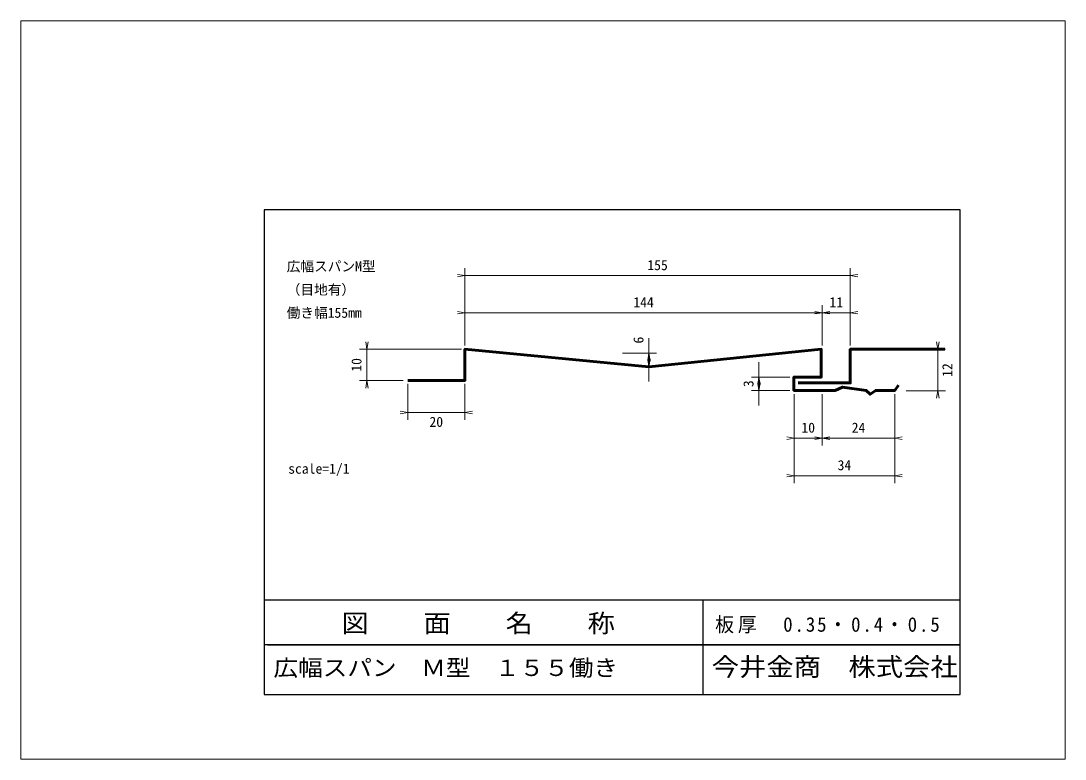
# Model space of a CAD drawing. Units: millimetres on the paper. Extents: x -210 to 210, y -148 to 148.
import ezdxf
from ezdxf.enums import TextEntityAlignment as Align

# ---------------------------------------------------------------- set-up
doc = ezdxf.new("R2010")
doc.units = ezdxf.units.MM
doc.layers.add('0-1_0', color=7, linetype='Continuous', lineweight=25)
doc.layers.add('0-2_レイヤー 1', color=7, linetype='Continuous', lineweight=13)
doc.styles.add('ＭＳ ゴシック', font='')
doc.styles.get('ＭＳ ゴシック').set_extended_font_data('MS Gothic')

# ---------------------------------------------------------------- blocks, each defined once
blk = doc.blocks.new('open_arrow')
at = {"color": 0, "linetype": 'Continuous', "lineweight": -2}
blk.add_lwpolyline([(7.5, 1.25), (0, 0), (7.5, -1.25)], dxfattribs=at)

msp = doc.modelspace()

# ---------------------------------------------------------------- linework, layer by layer
at = {"layer": '0-1_0'}
for p, q in [((167.814, -84.6), (-112.186, -84.6)), ((64.295, -84.6), (64.295, -122.387)), ((167.792, -102.553), (-112.186, -102.553)), ((-110.805, -102.553), (167.792, -102.553))]:
    msp.add_line(p, q, dxfattribs=at)
at = {"layer": '0-1_0', "lineweight": 13}
msp.add_lwpolyline([(-210, -148.5), (210, -148.5), (210, 148.5), (-210, 148.5)], close=True, dxfattribs=at)
at = {"layer": '0-1_0'}
msp.add_lwpolyline([(-112.186, -122.486), (167.814, -122.486), (167.814, 72.514), (-112.186, 72.514)], close=True, dxfattribs=at)
at = {"layer": '0-2_レイヤー 1'}
for p, q in [((-31.42, 17.964), (-31.42, 49.004)), ((123.598, 17.964), (123.598, 49.004)), ((-31.42, 46.004), (123.598, 46.004)), ((-31.42, 17.964), (-31.42, 34.1)), ((112.338, 17.964), (112.338, 34.1)), ((112.338, 17.964), (112.338, 34.1)), ((123.598, 17.964), (123.598, 34.1)), ((-31.42, 31.1), (112.338, 31.1)), ((112.338, 31.1), (123.598, 31.1)), ((42.616, 3.359), (42.616, 20.798)), ((-32.762, 16.414), (-73.8, 16.414)), ((-70.8, 3.803), (-70.8, 16.414)), ((31.941, 14.798), (45.616, 14.798)), ((123.598, 16.414), (161.835, 16.414)), ((158.835, -0.337), (158.835, 16.414)), ((42.616, 9.359), (39.616, 9.359)), ((86.863, -6.178), (86.863, 11.221)), ((99.25, 5.221), (83.863, 5.221)), ((-56.217, 3.803), (-73.8, 3.803)), ((-54.419, 2.462), (-54.419, -12.032)), ((-31.42, 2.462), (-31.42, -12.032)), ((99.25, -0.178), (83.863, -0.178)), ((101.023, -1.709), (101.023, -22.362)), ((101.023, -1.709), (101.023, -37.465)), ((112.338, -1.709), (112.338, -22.362)), ((112.338, -1.709), (112.338, -22.362)), ((141.469, -1.709), (141.469, -22.362)), ((141.469, -1.709), (141.469, -37.465)), ((146.064, -0.337), (161.835, -0.337)), ((-54.419, -9.032), (-31.42, -9.032)), ((101.023, -19.362), (112.338, -19.362)), ((112.338, -19.362), (141.469, -19.362)), ((101.023, -34.465), (141.469, -34.465))]:
    msp.add_line(p, q, dxfattribs=at)
at = {"layer": '0-2_レイヤー 1', "lineweight": 60}
for points in [[(-54.419, 3.848), (-31.42, 3.848), (-31.42, 16.414), (42.616, 9.359), (111.943, 16.414), (111.943, 5.221), (100.899, 5.221), (100.899, -0.178), (117.577, -0.178), (120.491, 1.206), (130.04, -0.175), (131.577, -1.709), (133.83, -0.178), (141.553, -0.178), (142.924, 1.972)], [(161.636, 16.414), (123.598, 16.414), (123.598, 2.832), (102.565, 2.832)]]:
    msp.add_lwpolyline(points, dxfattribs=at)

# ---------------------------------------------------------------- block references
at = {"layer": '0-2_レイヤー 1', "xscale": 0.4, "yscale": 0.4}
for p, rotation in [((-31.42, 46.004), 180), ((-31.42, 31.1), 180), ((112.338, 31.1), 180), ((-70.8, 16.414), 90), ((158.835, 16.414), 90), ((42.616, 14.798), 270), ((42.616, 9.359), 90), ((86.863, 5.221), 270), ((-70.8, 3.803), 270), ((86.863, -0.178), 90), ((158.835, -0.337), 270), ((-54.419, -9.032), 180), ((101.023, -19.362), 180), ((112.338, -19.362), 180), ((101.023, -34.465), 180)]:
    msp.add_blockref('open_arrow', p, dxfattribs=dict(at, rotation=rotation))
for p in [(123.598, 46.004), (112.338, 31.1), (123.598, 31.1), (-31.42, -9.032), (112.338, -19.362), (141.469, -19.362), (141.469, -34.465)]:
    msp.add_blockref('open_arrow', p, dxfattribs=at)

# ---------------------------------------------------------------- texts
at = {"layer": '0-1_0', "color": 6, "style": 'ＭＳ ゴシック', "width": 1.1}
for s, height, p in [('図\u3000\u3000面\u3000\u3000名\u3000\u3000称', 7.331, (-81.067, -99.727)), ('広幅スパン\u3000Ｍ型\u3000１５５働き', 6.598, (-108.394, -117.047)), ('今井金商\u3000株式会社', 7.331, (67.823, -117.23))]:
    msp.add_text(s, height=height, dxfattribs=at).set_placement(p, align=Align.BOTTOM_LEFT)
at = {"layer": '0-1_0', "insert": (69.25, -97.901), "char_height": 5.865, "attachment_point": 7, "style": 'ＭＳ ゴシック'}
msp.add_mtext('\\T1.2;\\W0.95;板厚\u30000.35・0.4・0.5', dxfattribs=at)
at = {"layer": '0-2_レイヤー 1', "style": 'ＭＳ ゴシック'}
for s, p in [('広幅スパンM型', (-103.079, 46.526)), ('155', (41.964, 47.004)), ('（目地有）', (-103.079, 37.147)), ('働き幅155mm', (-103.107, 27.851)), ('144', (36.334, 32.1)), ('11', (115.218, 32.1)), ('20', (-45.67, -16.032)), ('10', (103.93, -18.362)), ('24', (124.153, -18.362)), ('scale=1/1', (-102.489, -34.886)), ('34', (118.496, -33.465))]:
    msp.add_text(s, height=4.032, dxfattribs=at).set_placement(p, align=Align.BOTTOM_LEFT)
for s, p in [('6', (41.616, 18.703)), ('10', (-71.8, 7.359)), ('12', (165.835, 5.288)), ('3', (85.863, 1.147))]:
    msp.add_text(s, height=4.032, rotation=90, dxfattribs=at).set_placement(p, align=Align.BOTTOM_LEFT)

doc.saveas('drawing.dxf')
